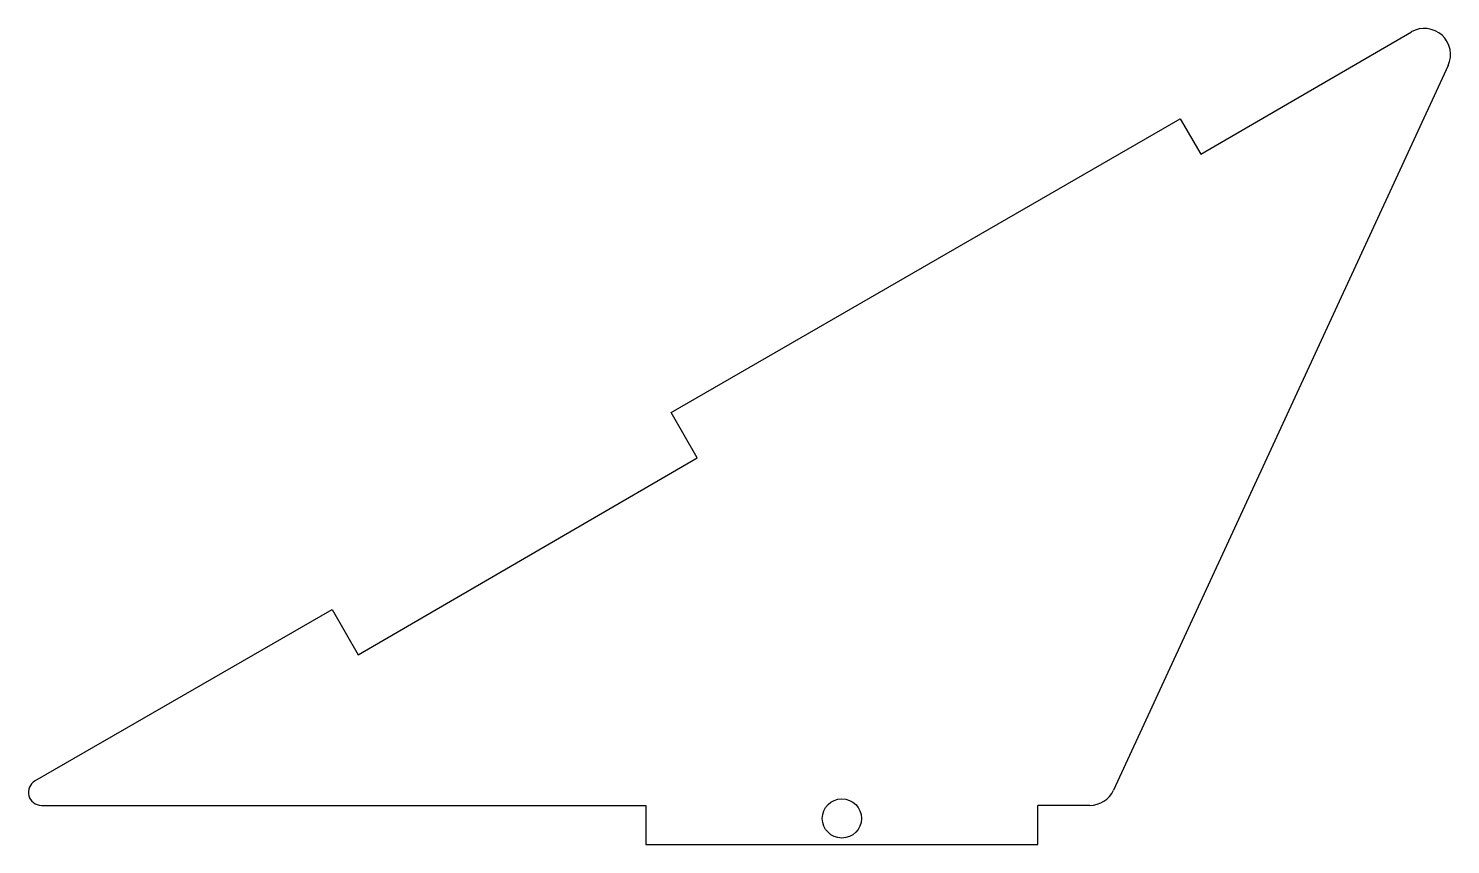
# Model space of a CAD drawing. Extents: x -6.7 to 4.2, y -0.3 to 5.9.
import ezdxf

# ---------------------------------------------------------------- set-up
doc = ezdxf.new("R2010")
doc.units = 0
doc.header["$MEASUREMENT"] = 0
doc.layers.add('VISIBLE', color=7, linetype='CONTINUOUS')

msp = doc.modelspace()

# ---------------------------------------------------------------- linework, layer by layer
at = {"layer": 'VISIBLE'}
for p, q in [((2.247, 4.983, 0.3), (3.859, 5.919, 0.3)), ((4.141, 5.662, 0.3), (1.58, 0.116, 0.3)), ((-1.808, 3.006, 0.3), (2.09, 5.255, 0.3)), ((2.09, 5.255, 0.3), (2.247, 4.983, 0.3)), ((-1.608, 2.66, 0.3), (-1.808, 3.006, 0.3)), ((-4.202, 1.153, 0.3), (-1.608, 2.66, 0.3)), ((-6.677, 0.187, 0.3), (-4.401, 1.499, 0.3)), ((-4.401, 1.499, 0.3), (-4.202, 1.153, 0.3)), ((-6.627, 0, 0.3), (-2, 0, 0.3)), ((-2, 0, 0.3), (-2, -0.3, 0.3)), ((1, -0.3, 0.3), (1, 0, 0.3)), ((1.398, 0, 0.3), (1, 0, 0.3)), ((-2, -0.3, 0.3), (1, -0.3, 0.3))]:
    msp.add_line(p, q, dxfattribs=at)
msp.add_circle((-0.5, -0.1, 0.3), 0.15, dxfattribs=at)
for centre, radius, start, end in [((3.959, 5.746, 0.3), 0.2, 335.2158, 120.1589), ((-6.627, 0.1, 0.3), 0.1, 119.9816, 270), ((1.398, 0.2, 0.3), 0.2, 270, 335.2158)]:
    msp.add_arc(centre, radius, start, end, dxfattribs=at)

doc.saveas('drawing.dxf')
